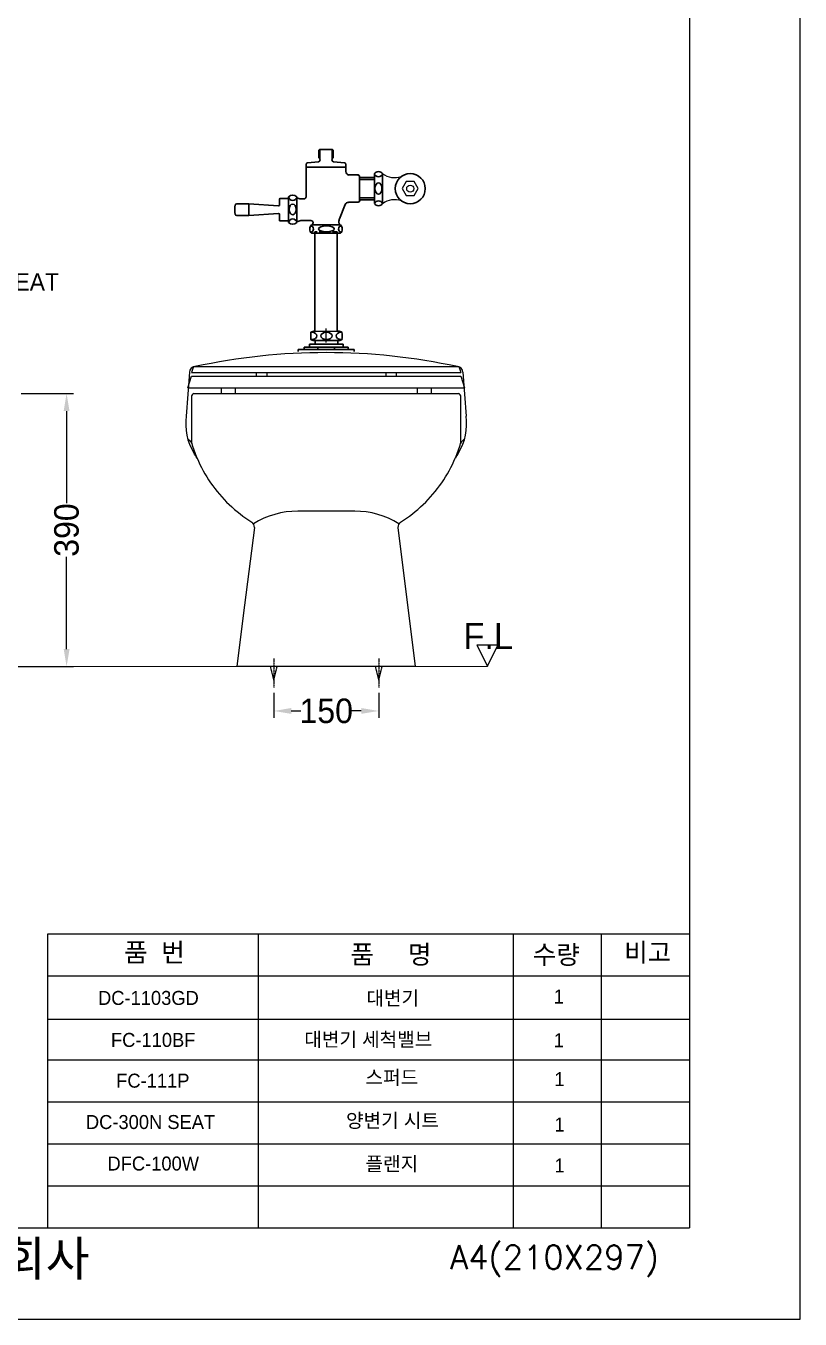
# Model space of a CAD drawing. Extents: x 66585 to 69011, y 58137 to 61568.
# Drawn here: x 67905 to 69011, y 58137 to 59985 of the extents above; entities that cross this region are included whole.
import ezdxf

# ---------------------------------------------------------------- set-up
doc = ezdxf.new("R2010")
doc.units = 0
doc.header["$MEASUREMENT"] = 0
for name, pattern in [('DASHDOT', [1, 0.5, -0.25, 0, -0.25]), ('DASHED', [0.75, 0.5, -0.25]), ('HIDDEN', [9.525, 6.35, -3.175])]:
    doc.linetypes.add(name, pattern=pattern)
doc.layers.get('0').update_dxf_attribs({"linetype": 'CONTINUOUS'})
doc.layers.get('Defpoints').update_dxf_attribs({"linetype": 'CONTINUOUS'})
for name, color, linetype in [('001', 7, 'CONTINUOUS'), ('002', 7, 'CONTINUOUS'), ('BU', 7, 'CONTINUOUS'), ('CENTER', 1, 'CONTINUOUS'), ('Dim', 4, 'CONTINUOUS'), ('DIM2', 7, 'CONTINUOUS'), ('MAIN', 7, 'CONTINUOUS'), ('POINT', 3, 'CONTINUOUS'), ('YA', 7, 'CONTINUOUS')]:
    doc.layers.add(name, color=color, linetype=linetype)
for name, color, linetype, lineweight in [('AM_6', 2, 'CONTINUOUS', 30), ('DWG', 7, 'CONTINUOUS', 25), ('Y', 202, 'CONTINUOUS', 35)]:
    doc.layers.add(name, color=color, linetype=linetype, lineweight=lineweight)
doc.styles.add('____', font='')
doc.styles.add('h', font='', dxfattribs={"height": 30})
doc.styles.get("Standard").update_dxf_attribs({"font": 'txt.shx', "bigfont": 'ghs.shx'})
doc.styles.add('스타일1', font='txt.shx', dxfattribs={"bigfont": 'ghs.shx'})
doc.styles.get('____').set_extended_font_data('굴림')
doc.styles.get('h').set_extended_font_data('Haansoft Batang')
doc.dimstyles.new('MSADIM', dxfattribs={"dimtxt": 35, "dimasz": 25, "dimexe": 10, "dimexo": 7.5, "dimgap": 0.09, "dimtad": 0, "dimtoh": 1, "dimdec": 0, "dimzin": 1, "dimdsep": 46, "dimtxsty": '____', "dimcen": 11.25, "dimadec": 0, "dimazin": 0, "dimtfac": 1, "dimtdec": 4, "dimtix": 1, "dimtmove": 0, "dimatfit": 3, "dimfxl": 0, "dimtolj": 1, "dimtzin": 1, "dimarcsym": 0})

# ---------------------------------------------------------------- blocks, each defined once
blk = doc.blocks.new('*D6')
at = {"layer": 'Defpoints', "color": 0}
for p in [(68258.7, 59039.5), (68408.7, 59039.5), (68258.7, 59006.1)]:
    blk.add_point(p, dxfattribs=at)
at = {"layer": 'Dim', "color": 0, "lineweight": -2}
for p, q in [((68258.7, 59032), (68258.7, 58996.1)), ((68408.7, 59032), (68408.7, 58996.1)), ((68283.7, 59006.1), (68297.3, 59006.1)), ((68383.7, 59006.1), (68370.1, 59006.1))]:
    blk.add_line(p, q, dxfattribs=at)
at = {"layer": 'Dim', "color": 0}
for points in [[(68283.7, 59010.3), (68283.7, 59002), (68258.7, 59006.1)], [(68383.7, 59010.3), (68383.7, 59002), (68408.7, 59006.1)]]:
    blk.add_solid(points, dxfattribs=at)
at = {"layer": 'Dim', "color": 0, "insert": (68333.7, 59006.1), "char_height": 35, "attachment_point": 5, "style": '____'}
blk.add_mtext('\\A1;150', dxfattribs=at)
blk = doc.blocks.new('*D8')
at = {"layer": 'Defpoints', "color": 0}
for p in [(67890.3, 59459.6), (67962.8, 59459.6), (67823.4, 59069.6)]:
    blk.add_point(p, dxfattribs=at)
at = {"layer": 'Dim', "color": 0, "lineweight": -2}
for p, q in [((67897.8, 59459.6), (67972.8, 59459.6)), ((67962.8, 59434.6), (67962.8, 59302.9)), ((67962.8, 59094.6), (67962.8, 59226.3)), ((67830.9, 59069.6), (67972.8, 59069.6))]:
    blk.add_line(p, q, dxfattribs=at)
at = {"layer": 'Dim', "color": 0}
for points in [[(67958.6, 59434.6), (67967, 59434.6), (67962.8, 59459.6)], [(67958.6, 59094.6), (67967, 59094.6), (67962.8, 59069.6)]]:
    blk.add_solid(points, dxfattribs=at)
at = {"layer": 'Dim', "color": 0, "insert": (67962.8, 59264.6), "char_height": 35, "attachment_point": 5, "rotation": 90, "style": '____'}
blk.add_mtext('\\A1;390', dxfattribs=at)

msp = doc.modelspace()

# ---------------------------------------------------------------- linework, layer by layer
at = {"color": 0, "lineweight": 30}
for p, q in [((68365.9, 59771.9), (68379.3, 59771.9)), ((68381.3, 59752.4), (68381.3, 59769.9)), ((68381.3, 59752.4), (68381.3, 59734.9)), ((68366.3, 59732.9), (68379.3, 59732.9))]:
    msp.add_line(p, q, dxfattribs=at)
at = {"color": 0, "linetype": 'ByBlock', "lineweight": 30}
for p, q in [((68293.7, 59522.7), (68293.7, 59519.5)), ((68373.7, 59522.7), (68373.7, 59519.5))]:
    msp.add_line(p, q, dxfattribs=at)
at = {"color": 0, "lineweight": 30}
for centre, start, end in [((68379.3, 59769.9), 0, 90), ((68379.3, 59734.9), 270, 0)]:
    msp.add_arc(centre, 2, start, end, dxfattribs=at)
at = {"color": 0, "linetype": 'HIDDEN', "lineweight": 30}
msp.add_arc((68367, 59722.5), 10.5, 93.7012, 98.3168, dxfattribs=at)
at = {"color": 0, "lineweight": 30}
for p in [(68379.3, 59771.9), (68381.3, 59768.7), (68381.3, 59736.2), (68381.3, 59734.9), (68381.3, 59734.9)]:
    msp.add_point(p, dxfattribs=at)
at = {"layer": '001', "color": 7}
for p, q in [((68138.4, 59490.1), (68133.7, 59427.4)), ((68529, 59490.1), (68533.7, 59427.4)), ((68217.1, 59157.2), (68206.2, 59069.9)), ((68461.2, 59069.9), (68450.2, 59157.2))]:
    msp.add_line(p, q, dxfattribs=at)
for points in [[(67178.4, 59069.6), (68564, 59069.9)], [(68206.2, 59069.9), (68461.2, 59069.9)]]:
    msp.add_lwpolyline(points, dxfattribs=at)
for centre, radius, start, end in [((68146.4, 59490.1), 8, 91.4329, 180), ((68521, 59490.1), 8, 359.9978, 88.5649), ((68212.5, 59416.4), 79.6, 172.0368, 211.3006), ((68454.8, 59416.4), 79.6, 328.6994, 7.9632), ((67738.7, 59118.7), 480, 31.219, 32.2793), ((68928.7, 59118.7), 480, 147.7207, 148.781), ((68333.2, 59445.7), 200, 203.0412, 214.5911), ((68334.1, 59445.7), 200, 325.4089, 336.9588)]:
    msp.add_arc(centre, radius, start, end, dxfattribs=at)
at = {"layer": '002', "color": 7}
for p, q in [((68141.2, 59454.9), (68141.2, 59391.3)), ((68526.2, 59391.3), (68526.2, 59454.9)), ((68135.9, 59394.9), (68139.6, 59391.5)), ((68531.4, 59394.9), (68527.8, 59391.5)), ((68374.4, 59291.6), (68293, 59291.6)), ((68231.1, 59268.3), (68217.1, 59157.2)), ((68450.2, 59157.2), (68436.3, 59268.3)), ((68549, 59099.9), (68564, 59069.9)), ((68579, 59099.9), (68549, 59099.9)), ((68564, 59069.9), (68579, 59099.9))]:
    msp.add_line(p, q, dxfattribs=at)
for centre, radius, start, end in [((68146.2, 59454.9), 5, 108.3593, 180.0007), ((68521.2, 59454.9), 5, 0, 71.6407), ((68134.1, 59385.6), 8, 18.4229, 47.0644), ((68151.2, 59391.3), 10, 180, 196.6467), ((68533.3, 59385.6), 8, 132.9356, 163.2034), ((68516.2, 59391.3), 10, 343.3533, 360), ((68333.2, 59445.7), 200, 196.6467, 203.0412), ((68334.1, 59445.7), 200, 336.9588, 343.3533), ((68333.2, 59445.7), 200, 214.5911, 238.0423), ((68334.1, 59445.7), 200, 301.9577, 325.4089), ((68293, 59171.6), 120, 90, 121.7494), ((68374.4, 59171.6), 120, 58.2506, 90), ((68223.1, 59269.3), 8, 352.8518, 58.0423), ((68444.2, 59269.3), 8, 121.9577, 187.1492)]:
    msp.add_arc(centre, radius, start, end, dxfattribs=at)
at = {"layer": 'BU', "color": 7}
msp.add_arc((68333.7, 58629.2), 888.9, 77.8229, 102.1771, dxfattribs=at)
at = {"layer": 'CENTER', "color": 0, "linetype": 'DASHDOT'}
for p, q in [((68258.7, 59081), (68258.7, 59039.5)), ((68408.7, 59081), (68408.7, 59039.5))]:
    msp.add_line(p, q, dxfattribs=at)
at = {"layer": 'Dim', "color": 0}
for p, q in [((68312.8, 59700.7), (68353.9, 59700.7)), ((68317.2, 59548.7), (68351, 59548.7)), ((68333.7, 59532.6), (68333.7, 59552.4)), ((68144, 59498.1), (68523.3, 59498.1)), ((68144.6, 59459.6), (68522.8, 59459.6)), ((68206.2, 59069.9), (68461.2, 59069.9)), ((67936.1, 58687.7), (68852.6, 58687.7)), ((68236.4, 58687.7), (68236.4, 58267.7)), ((68600.6, 58687.7), (68600.6, 58267.7)), ((68726.6, 58687.7), (68726.6, 58267.7)), ((67936.1, 58627.7), (68852.6, 58627.7)), ((67936.1, 58565.8), (68852.6, 58565.8)), ((67936.1, 58507.7), (68852.6, 58507.7)), ((67936.1, 58447.7), (68852.6, 58447.7)), ((67936.1, 58387.7), (68852.6, 58387.7))]:
    msp.add_line(p, q, dxfattribs=at)
at = {"layer": 'DWG', "color": 0, "lineweight": 30}
for p, q in [((68324.4, 59808.3), (68323, 59807.5)), ((68323, 59807.5), (68323, 59796.3)), ((68323, 59796.3), (68323.6, 59795.9)), ((68328.4, 59808.3), (68324.4, 59808.3)), ((68324.6, 59808.3), (68324.6, 59795.9)), ((68328.4, 59808.3), (68333.4, 59808.3)), ((68333.4, 59808.3), (68329.4, 59808.3)), ((68338.4, 59808.3), (68333.4, 59808.3)), ((68333.4, 59808.3), (68337.4, 59808.3)), ((68338.4, 59808.3), (68342.4, 59808.3)), ((68342.2, 59795.9), (68342.2, 59808.3)), ((68342.4, 59808.3), (68343.8, 59807.5)), ((68343.8, 59796.3), (68343.1, 59795.9)), ((68343.8, 59807.5), (68343.8, 59796.3)), ((68304.9, 59783.3), (68304.9, 59787)), ((68304.9, 59740.8), (68304.9, 59783.3)), ((68304.9, 59783.3), (68304.9, 59782)), ((68359.8, 59783.3), (68304.9, 59783.3)), ((68307.1, 59789.5), (68322.6, 59790.9)), ((68359.6, 59789.5), (68344.1, 59790.9)), ((68359.8, 59783.3), (68361.9, 59783.3)), ((68361.9, 59783.3), (68361.9, 59787)), ((68361.9, 59783.3), (68361.9, 59782)), ((68361.9, 59776.8), (68361.9, 59783.3)), ((68381.3, 59768.5), (68402.5, 59768.5)), ((68402.5, 59765.5), (68381.3, 59765.5)), ((68402.5, 59769.7), (68402.5, 59774)), ((68402.5, 59769.7), (68402.5, 59768.5)), ((68402.5, 59768.5), (68402.5, 59736.5)), ((68414.2, 59773.5), (68414.2, 59774)), ((68414.2, 59732.4), (68414.2, 59773.5)), ((68279.9, 59740.8), (68279.9, 59739.3)), ((68291.9, 59740.8), (68291.9, 59739.8)), ((68291.9, 59739.8), (68291.9, 59704.8)), ((68414.2, 59756.5), (68414.2, 59756.1)), ((68205.8, 59730.9), (68223.2, 59730.9)), ((68223.2, 59730.9), (68265.4, 59727.9)), ((68223.2, 59730.9), (68223.2, 59713.9)), ((68265.4, 59727.9), (68266.9, 59728.1)), ((68266.9, 59737.3), (68266.9, 59733.1)), ((68266.9, 59733.1), (68266.9, 59728.1)), ((68278.9, 59738.3), (68267.9, 59738.3)), ((68279.9, 59739.3), (68279.9, 59706)), ((68297.6, 59737.8), (68301.9, 59737.8)), ((68360.8, 59729.7), (68352.7, 59709.5)), ((68402.5, 59739.5), (68381.3, 59739.5)), ((68381.3, 59736.5), (68402.5, 59736.5)), ((68402.5, 59735.2), (68402.5, 59736.5)), ((68402.5, 59735.2), (68402.5, 59731)), ((68414.2, 59731), (68414.2, 59732.4)), ((68205.8, 59713.9), (68223.2, 59713.9)), ((68223.2, 59713.9), (68265.4, 59716.9)), ((68265.4, 59716.9), (68266.9, 59716.5)), ((68266.9, 59711.6), (68266.9, 59716.5)), ((68266.9, 59707.3), (68266.9, 59711.6)), ((68278.9, 59706.3), (68267.9, 59706.3)), ((68279.9, 59703.9), (68279.9, 59705.3)), ((68291.9, 59703.9), (68291.9, 59704.8)), ((68297.6, 59706.8), (68311.9, 59706.8)), ((68314.9, 59703.5), (68314.9, 59703.8)), ((68351.9, 59703.7), (68351.9, 59705)), ((68313.2, 59700.7), (68312.8, 59700.7)), ((68312.8, 59700.7), (68353.3, 59700.7)), ((68317.5, 59688.7), (68312.8, 59688.7)), ((68313.2, 59700.7), (68313.4, 59700.7)), ((68313.6, 59700.7), (68314.6, 59702.5)), ((68317.5, 59674.7), (68317.5, 59688.7)), ((68317.5, 59688.7), (68349.2, 59688.7)), ((68349.2, 59674.7), (68349.2, 59688.7)), ((68349.2, 59688.7), (68353.9, 59688.7)), ((68353.1, 59700.7), (68352.3, 59702.2)), ((68353.5, 59700.7), (68353.4, 59700.7)), ((68353.5, 59700.7), (68353.9, 59700.7)), ((68317.5, 59548.1), (68317.5, 59674.9)), ((68317.5, 59666.6), (68317.5, 59673.5)), ((68349.2, 59548.1), (68349.2, 59674.9)), ((68349.2, 59666.6), (68349.2, 59673.5))]:
    msp.add_line(p, q, dxfattribs=at)
at = {"layer": 'DWG', "color": 0, "linetype": 'Continuous', "lineweight": 30}
for p, q in [((68324.9, 59793.4), (68324.9, 59793.8)), ((68341.9, 59793.4), (68341.9, 59793.8))]:
    msp.add_line(p, q, dxfattribs=at)
at = {"layer": 'DWG', "color": 0, "linetype": 'HIDDEN', "lineweight": 30}
for p, q in [((68349.2, 59690.5), (68317.5, 59690.5)), ((68317.5, 59690.5), (68317.5, 59688.7)), ((68349.2, 59688.7), (68349.2, 59690.5))]:
    msp.add_line(p, q, dxfattribs=at)
at = {"layer": 'DWG', "color": 0, "linetype": 'Continuous', "lineweight": 30}
for centre, start, end in [((68322.4, 59793.8), 0, 60), ((68344.4, 59793.8), 120, 180), ((68322.4, 59793.4), 275, 0), ((68344.4, 59793.4), 180, 265)]:
    msp.add_arc(centre, 2.5, start, end, dxfattribs=at)
at = {"layer": 'DWG', "color": 0, "lineweight": 30}
for centre, radius, start, end in [((68307.4, 59787), 2.5, 95, 180), ((68359.4, 59787), 2.5, 0, 85), ((68366.9, 59776.8), 5, 180, 259.2169), ((68408.4, 59769.5), 7.35, 36.919, 143.081), ((68408.4, 59775.4), 6.04, 193.4552, 346.5448), ((68285.9, 59734.1), 9, 48.1897, 131.8103), ((68285.9, 59741.7), 6.06, 188.3241, 351.6759), ((68297.9, 59747.9), 10.1, 233.2924, 268.4603), ((68301.9, 59740.8), 3, 270, 0), ((68205.8, 59728.9), 2, 90, 169.1799), ((68267.9, 59737.3), 1, 90, 180), ((68278.9, 59739.3), 1, 270, 0), ((68365.4, 59727.8), 5, 90, 158.1986), ((68408.4, 59728.5), 6.38, 22.9489, 157.0511), ((68408.4, 59735.2), 7.27, 216.0911, 323.9089), ((68205.8, 59715.9), 2, 190.8201, 270), ((68267.9, 59707.3), 1, 180, 270), ((68278.9, 59705.3), 1, 0, 90), ((68285.9, 59703), 6.06, 8.1658, 171.8342), ((68285.9, 59710.6), 9, 228.1897, 311.8103), ((68299.2, 59693.1), 13.8, 96.3527, 121.8946), ((68311.9, 59703.8), 3, 0, 90), ((68312.9, 59703.5), 2, 330, 0), ((68363.9, 59705), 12, 158.1986, 180), ((68354.9, 59703.7), 3, 180, 210), ((68318.1, 59694.7), 8, 131.4096, 228.5904), ((68310.5, 59694.7), 4.91, 285.7001, 75.2564), ((68356.3, 59694.7), 4.91, 104.7436, 254.2999), ((68348.6, 59694.7), 8, 311.4096, 48.5904)]:
    msp.add_arc(centre, radius, start, end, dxfattribs=at)
at = {"layer": 'DWG', "lineweight": 30}
msp.add_arc((68239.8, 59722.4), 36.6, 169.1799, 190.8201, dxfattribs=at)
at = {"layer": 'DWG', "color": 0, "lineweight": 30}
for centre, major_axis, ratio in [((68408.4, 59752.6), (0, 8.12), 0.615385), ((68285.8, 59722.8), (0, 7.62), 0.655738), ((68334.1, 59694.9), (-11.2, 0), 0.377778)]:
    msp.add_ellipse(centre, major_axis=major_axis, ratio=ratio, dxfattribs=at)
at = {"layer": 'MAIN', "color": 7}
for p, q in [((68136.2, 59467.6), (68141.2, 59484.6)), ((68144, 59498.1), (68141.2, 59489.6)), ((68141.2, 59489.6), (68526.2, 59489.6)), ((68141.2, 59484.6), (68526.2, 59484.6)), ((68233.7, 59489.6), (68233.7, 59484.6)), ((68248.7, 59489.6), (68248.7, 59484.6)), ((68418.7, 59489.6), (68418.7, 59484.6)), ((68433.7, 59489.6), (68433.7, 59484.6)), ((68523.3, 59498.1), (68526.2, 59489.6)), ((68526.2, 59484.6), (68531.2, 59467.6)), ((68136.2, 59467.6), (68531.2, 59467.6)), ((68183.7, 59467.6), (68183.7, 59459.6)), ((68203.7, 59467.6), (68203.7, 59459.6)), ((68463.7, 59467.6), (68463.7, 59459.6)), ((68483.7, 59467.6), (68483.7, 59459.6))]:
    msp.add_line(p, q, dxfattribs=at)
at = {"layer": 'POINT', "color": 0, "linetype": 'DASHED'}
for p, q in [((68253.7, 59069.9), (68258.7, 59049.9)), ((68258.7, 59049.9), (68263.7, 59069.9)), ((68403.7, 59069.9), (68408.7, 59049.9)), ((68408.7, 59049.9), (68413.7, 59069.9))]:
    msp.add_line(p, q, dxfattribs=at)
at = {"layer": 'Y', "color": 0, "linetype": 'ByBlock', "lineweight": 30}
for p, q in [((68333.7, 59522.7), (68293.7, 59522.7)), ((68309.6, 59526.1), (68302.4, 59526.1)), ((68302.4, 59526.1), (68302.4, 59522.7)), ((68318.1, 59530), (68309.6, 59530)), ((68309.6, 59530), (68309.6, 59526.1)), ((68309.6, 59526.1), (68333.7, 59526.1)), ((68351, 59535.3), (68317.3, 59535.3)), ((68318.1, 59535.3), (68318.1, 59530)), ((68318.1, 59530), (68350.1, 59530)), ((68321.7, 59526.1), (68321.7, 59522.7)), ((68357.7, 59526.1), (68333.7, 59526.1)), ((68333.7, 59522.7), (68373.7, 59522.7)), ((68345.7, 59526.1), (68345.7, 59522.7)), ((68349.3, 59530), (68357.7, 59530)), ((68350.1, 59530), (68350.1, 59535.3)), ((68357.7, 59530), (68357.7, 59526.1)), ((68357.7, 59526.1), (68364.9, 59526.1)), ((68364.9, 59526.1), (68364.9, 59522.7))]:
    msp.add_line(p, q, dxfattribs=at)
msp.add_circle((68453.7, 59752.4), 21.5, dxfattribs=at)
for centre, radius, start, end in [((68365.9, 59542), 54.2, 174.5336, 185.4654), ((68312.8, 59546.2), 0.953, 89.0877, 175.4414), ((68312.8, 59537.8), 0.953, 184.5567, 270.9105), ((68317.7, 59537.2), 11.5, 92.1641, 119.8999), ((68317.7, 59546.8), 11.5, 240.1001, 272.1409), ((68350.5, 59546.8), 11.5, 267.8591, 299.8999), ((68350.5, 59537.2), 11.5, 60.1001, 87.8359), ((68355.4, 59546.2), 0.953, 4.5586, 90.9123), ((68355.4, 59537.8), 0.953, 269.0895, 355.4433), ((68302.4, 59542), 54.1, 354.5333, 5.4667)]:
    msp.add_arc(centre, radius, start, end, dxfattribs=at)
for ratio, start_param, end_param in [(0.632635, 4.741671, 4.741672), (0.632626, 1.650273, 4.632654)]:
    msp.add_ellipse((68312.2, 59542), major_axis=(-8.16, 0), ratio=ratio, start_param=start_param, end_param=end_param, dxfattribs=at)
msp.add_ellipse((68334.1, 59542), major_axis=(-8.16, 0), ratio=0.632635, dxfattribs=at)
at = {"layer": 'Y', "color": 0, "linetype": 'ByBlock', "lineweight": 30, "extrusion": (0, 0, -1)}
msp.add_ellipse((68356, 59542), major_axis=(8.16, 0), ratio=0.632626, start_param=1.650273, end_param=4.632654, dxfattribs=at)
at = {"layer": 'YA', "color": 7}
for p, q in [((68852.6, 61447.7), (68852.6, 58267.7)), ((67936.1, 58267.7), (67936.1, 58687.7)), ((67936.1, 58327.7), (68852.6, 58327.7)), ((66776.6, 58267.7), (68852.6, 58267.7))]:
    msp.add_line(p, q, dxfattribs=at)
at = {"layer": 'YA', "color": 0}
for points in [[(66585.3, 58137.2), (69010.8, 58137.2), (69010.8, 61567.5), (66585.3, 61567.5)], [(68447.9, 59762.4), (68442.1, 59752.4), (68447.9, 59742.4), (68459.5, 59742.4), (68465.2, 59752.4), (68459.5, 59762.4)]]:
    msp.add_lwpolyline(points, close=True, dxfattribs=at)
msp.add_circle((68453.7, 59752.4), 5, dxfattribs=at)
for centre, radius, start, end in [((68431.4, 59796.2), 28.1, 232.3668, 290.0296), ((68431.4, 59708), 28.6, 70.3051, 126.8401)]:
    msp.add_arc(centre, radius, start, end, dxfattribs=at)

# ---------------------------------------------------------------- texts
at = {"layer": 'AM_6', "color": 0, "insert": (67721.1, 59618.9), "char_height": 25, "attachment_point": 4, "style": 'h'}
msp.add_mtext('{\\fGulim|b0|i0|c129|p50;DC-300N SEAT}', dxfattribs=at)
at = {"layer": 'Dim', "color": 0, "attachment_point": 1, "style": '스타일1'}
for s, insert, char_height in [('{\\fGulim|b0|i0|c129|p50;품  번}', (68045.1, 58674.5), 26.746), ('{\\fGulim|b0|i0|c129|p50;품     명}', (68368.3, 58671.6), 26.746), ('{\\fGulim|b0|i0|c129|p50;수량}', (68628.8, 58671.2), 26.746), ('{\\fGulim|b0|i0|c129|p50;비고}', (68759.4, 58674.5), 26.746), ('{\\fGulim|b0|i0|c129|p50;1\\P}', (68658.8, 58608.1), 20), ('{\\fGulim|b0|i0|c129|p50;1\\P}', (68658.8, 58545.6), 20), ('{\\fGulim|b0|i0|c129|p50;1\\P}', (68659.7, 58490.1), 20), ('{\\fGulim|b0|i0|c129|p50;1\\P}', (68659.8, 58425.2), 20), ('{\\fGulim|b0|i0|c129|p50;1\\P}', (68659.8, 58366.7), 20)]:
    msp.add_mtext(s, dxfattribs=dict(at, insert=insert, char_height=char_height))
for s, insert, char_height, width in [('{\\fGulim|b0|i0|c129|p50;DC-1103GD}', (68007.7, 58606.1), 20, 132.31), ('{\\fGulim|b0|i0|c129|p50; 대변기}', (68383.8, 58605.9), 20, 530.718), ('{\\fGulim|b0|i0|c129|p50;FC-110BF}', (68026.2, 58546.1), 20, 132.31), ('{\\fGulim|b0|i0|c129|p50;              대변기 세척밸브}', (68200.6, 58546.9), 20, 530.718), ('{\\fGulim|b0|i0|c129|p50;FC-111P}', (68033.7, 58487.9), 20, 132.31), ('{\\fGulim|b0|i0|c129|p50; 스퍼드}', (68382.6, 58492.6), 20, 530.718), ('{\\fGulim|b0|i0|c129|p50;DC-300N SEAT}', (67990.4, 58428.8), 20, 220.877), ('{\\fGulim|b0|i0|c129|p50;양변기 시트}', (68362, 58430.9), 20, 212), ('{\\fGulim|b0|i0|c129|p50;DFC-100W}', (68021.2, 58369.5), 20, 147), ('{\\fGulim|b0|i0|c129|p50; 플랜지}', (68382.6, 58369.1), 20, 530.718), ('{\\fGulim|b0|i0|c129|p50;       대림통상주식회사\\P}', (67366.6, 58248.8), 50, 1090)]:
    msp.add_mtext(s, dxfattribs=dict(at, insert=insert, char_height=char_height, width=width))
at = {"layer": 'DIM2', "color": 0, "insert": (68529.7, 59094.5), "char_height": 37.5, "width": 105.541, "attachment_point": 7, "line_spacing_factor": 0.963855}
msp.add_mtext('\\f굴림;F.L', dxfattribs=at)
at = {"layer": 'YA', "color": 7}
msp.add_text('A4(210X297)', height=33.819, dxfattribs=at).set_placement((68510.6, 58208.8))

# ---------------------------------------------------------------- dimensions: what is measured, and where the dimension line sits
at = {"layer": 'Dim', "color": 0}
dim = msp.add_linear_dim(base=(67962.8, 59459.6), p1=(67823.4, 59069.6), p2=(67890.3, 59459.6), angle=270, dimstyle='MSADIM', dxfattribs=at)
dim.commit()
dim.dimension.update_dxf_attribs({"geometry": '*D8', "text_midpoint": (67962.8, 59264.6)})
dim = msp.add_linear_dim(base=(68258.7, 59006.1), p1=(68408.7, 59039.5), p2=(68258.7, 59039.5), dimstyle='MSADIM', dxfattribs=at)
dim.commit()
dim.dimension.update_dxf_attribs({"geometry": '*D6', "text_midpoint": (68333.7, 59006.1), "dimtype": 160})

doc.saveas('drawing.dxf')
